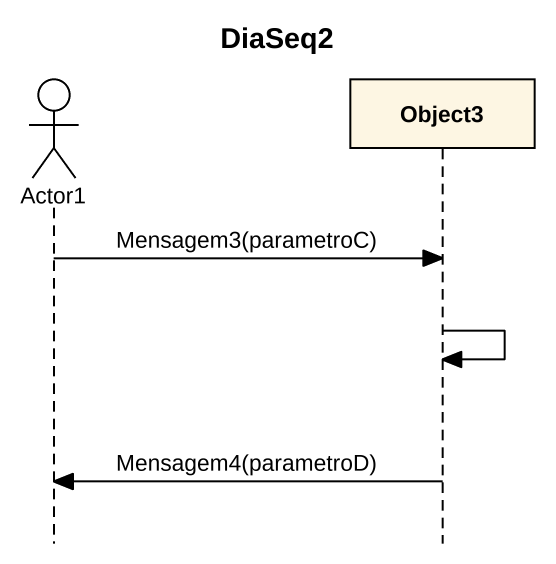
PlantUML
@startuml
title DiaSeq2
hide footbox
actor Actor1
participant Object3

Actor1 -> Object3 : Mensagem3(parametroC)
Object3 -> Object3
Object3 -> Actor1 : Mensagem4(parametroD)
@enduml
